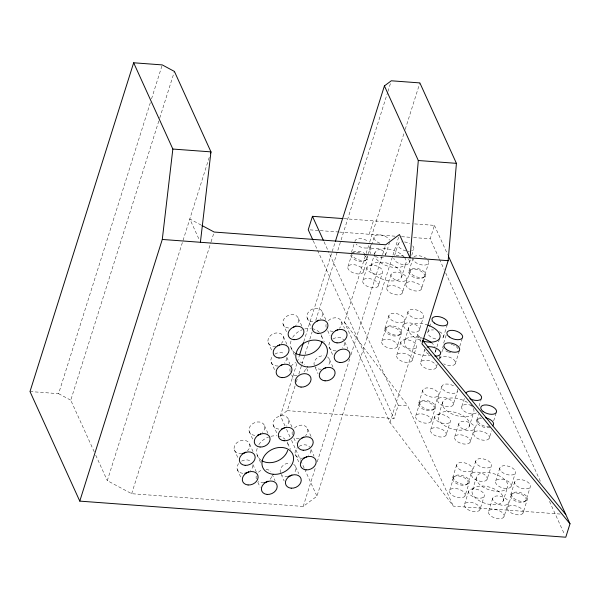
<?xml version="1.0" encoding="UTF-8"?>
<svg xmlns="http://www.w3.org/2000/svg" width="600" height="600" viewBox="0 0 600 600"><rect width="100%" height="100%" fill="white"/><g stroke="black" fill="none" stroke-linecap="round" stroke-linejoin="round"><path stroke-width="0.45" stroke-dasharray="3 2.25" d="M30 391.545L58.59 393.668L150.413 102.427M151.545 98.858L161.962 65.805M94.23 451.853L70.762 400.207L159.495 118.792M159.773 117.9L174.42 71.445M398.603 237.218L316.95 496.207L303.188 506.452L131.663 493.71L107.302 480.638L209.295 157.178M131.663 493.71L210.78 242.76M211.065 241.868L214.163 232.042M285.022 425.933L280.41 415.778L297.038 363.03M297.315 362.138L299.295 355.882M303.803 341.58L335.085 242.347M280.41 415.778L287.288 410.655L295.178 385.62M296.31 382.05L297.435 378.472M298.845 374.002L301.665 365.062M301.942 364.17L312.09 331.987M315.757 320.362L340.845 240.803M341.123 239.91L387.63 92.407M387.915 91.515L391.013 81.683M351.472 252.278L354.645 242.212M348 266.483L352.237 253.065M369.21 234.27L373.44 220.845M560.19 514.058L453.322 506.123L389.978 422.452L344.438 322.2L365.827 254.34M366.112 253.447L369.487 242.737M369.772 241.845L404.115 132.907M405.24 129.337L419.88 82.912M366.263 259.597L370.5 246.18M370.02 250.095L374.257 236.678M363.322 272.123A8.19 4.192 17.5 0 0 353.543 264.645A8.19 4.192 17.5 0 0 350.123 271.147A8.19 4.192 17.5 0 0 363.322 272.123L367.56 258.705M362.925 280.335L367.155 266.918M370.837 265.928L374.272 255.022M374.535 254.183L375.067 252.51M303.188 506.452L315.577 467.153M317.265 461.798L349.642 359.093M351.053 354.63L382.312 255.502M382.59 254.61L385.688 244.785M385.612 254.903L389.58 242.317M378.248 285.975A8.19 4.192 17.5 0 0 368.468 278.49A8.19 4.192 17.5 0 0 365.048 285A8.19 4.192 17.5 0 0 378.248 285.975L382.478 272.558A8.19 4.192 17.5 0 0 372.697 265.072A8.19 4.192 17.5 0 0 369.278 271.575A8.19 4.192 17.5 0 0 382.478 272.558M394.597 255.48L398.295 243.743M386.97 287.4L391.2 273.983M384.832 328.56L389.07 315.142M401.482 277.215A16.38 8.385 17.5 0 0 381.923 262.245A16.38 8.385 17.5 0 0 375.075 275.25A16.38 8.385 17.5 0 0 401.482 277.215L405.713 263.79M381.892 341.085L386.13 327.668M409.388 262.808L410.715 258.608M411.772 255.255L413.618 249.382M408.99 271.013L413.22 257.595M402.293 293.04A8.19 4.192 17.5 0 0 392.513 285.555A8.19 4.192 17.5 0 0 389.085 292.058A8.19 4.192 17.5 0 0 402.293 293.04L406.522 279.623A8.19 4.192 17.5 0 0 396.743 272.138A8.19 4.192 17.5 0 0 393.322 278.64A8.19 4.192 17.5 0 0 406.522 279.623M406.05 283.538L410.28 270.12M439.11 258.405L430.2 238.792L434.43 225.375L412.252 223.733M400.155 334.207A8.19 4.192 17.5 0 0 390.375 326.722A8.19 4.192 17.5 0 0 386.955 333.225A8.19 4.192 17.5 0 0 400.155 334.207L404.393 320.79A8.19 4.192 17.5 0 0 394.612 313.305A8.19 4.192 17.5 0 0 391.185 319.808A8.19 4.192 17.5 0 0 404.393 320.79M403.912 324.697L408.15 311.28M397.215 346.733A8.19 4.192 17.5 0 0 387.442 339.248A8.19 4.192 17.5 0 0 384.015 345.75A8.19 4.192 17.5 0 0 397.215 346.733L401.452 333.315A8.19 4.192 17.5 0 0 391.673 325.83A8.19 4.192 17.5 0 0 388.245 332.332A8.19 4.192 17.5 0 0 401.452 333.315M396.817 354.938L401.048 341.52M424.312 276.653A8.19 4.192 17.5 0 0 414.533 269.168A8.19 4.192 17.5 0 0 411.105 275.678A8.19 4.192 17.5 0 0 424.312 276.653L428.543 263.235M404.73 340.53L408.96 327.112A16.38 8.385 17.5 0 1 428.235 325.245M421.373 289.178A8.19 4.192 17.5 0 0 411.592 281.692A8.19 4.192 17.5 0 0 408.165 288.202A8.19 4.192 17.5 0 0 421.373 289.178L425.603 275.76A8.19 4.192 17.5 0 0 415.822 268.275A8.19 4.192 17.5 0 0 412.403 274.778A8.19 4.192 17.5 0 0 425.603 275.76M389.978 422.452L417.713 334.493L421.875 339.555M419.235 330.345A8.19 4.192 17.5 0 0 409.463 322.86A8.19 4.192 17.5 0 0 406.035 329.362A8.19 4.192 17.5 0 0 419.235 330.345L423.472 316.928A8.19 4.192 17.5 0 0 413.692 309.442A8.19 4.192 17.5 0 0 410.265 315.945A8.19 4.192 17.5 0 0 423.472 316.928M412.14 360.585A8.19 4.192 17.5 0 0 402.36 353.1A8.19 4.192 17.5 0 0 398.94 359.603A8.19 4.192 17.5 0 0 412.14 360.585L416.37 347.16A8.19 4.192 17.5 0 0 406.59 339.683A8.19 4.192 17.5 0 0 403.17 346.185A8.19 4.192 17.5 0 0 416.37 347.16M287.288 410.655L394.013 418.582L398.25 405.165L328.298 251.197M427.957 331.763L431.13 321.697M420.862 362.002L425.092 348.585M418.725 403.17L422.963 389.745M435.375 351.817L439.342 339.24M415.785 415.695L420.022 402.27M443.28 337.41L447.248 324.825M443.678 343.103L446.317 334.718M436.185 367.65A8.19 4.192 17.5 0 0 426.405 360.165A8.19 4.192 17.5 0 0 422.978 366.668A8.19 4.192 17.5 0 0 436.185 367.65L437.243 364.29M439.095 358.418L439.89 355.905M439.942 358.14L440.475 356.468M441.795 352.267L443.647 346.403M434.048 408.81A8.19 4.192 17.5 0 0 424.275 401.325A8.19 4.192 17.5 0 0 420.847 407.827A8.19 4.192 17.5 0 0 434.048 408.81L438.285 395.393A8.19 4.192 17.5 0 0 428.505 387.908A8.19 4.192 17.5 0 0 425.077 394.41A8.19 4.192 17.5 0 0 438.285 395.393M437.812 399.308L442.043 385.89M431.107 421.335A8.19 4.192 17.5 0 0 421.335 413.85A8.19 4.192 17.5 0 0 417.908 420.353A8.19 4.192 17.5 0 0 431.107 421.335L435.345 407.918A8.19 4.192 17.5 0 0 425.565 400.433A8.19 4.192 17.5 0 0 422.138 406.935A8.19 4.192 17.5 0 0 435.345 407.918M430.71 429.54L434.94 416.123M459.795 346.23L462.173 338.678M438.623 415.132L442.853 401.715M455.265 363.788L459.232 351.202M453.127 404.947A8.19 4.192 17.5 0 0 443.355 397.463A8.19 4.192 17.5 0 0 439.928 403.965A8.19 4.192 17.5 0 0 453.127 404.947L457.365 391.53M446.033 435.188A8.19 4.192 17.5 0 0 436.252 427.702A8.19 4.192 17.5 0 0 432.832 434.205A8.19 4.192 17.5 0 0 446.033 435.188L450.263 421.77A8.19 4.192 17.5 0 0 440.482 414.285A8.19 4.192 17.5 0 0 437.062 420.787A8.19 4.192 17.5 0 0 450.263 421.77M461.85 406.373L464.498 397.98M454.755 436.605L458.985 423.188M452.618 477.772L456.855 464.355M469.268 426.42A16.38 8.385 17.5 0 0 449.707 411.45A16.38 8.385 17.5 0 0 442.86 424.463A16.38 8.385 17.5 0 0 469.268 426.42L473.498 413.002M449.685 490.298L453.915 476.88M479.025 406.14L481.14 399.435M476.775 420.225L478.627 414.353M470.077 442.252A8.19 4.192 17.5 0 0 460.298 434.768A8.19 4.192 17.5 0 0 456.87 441.27A8.19 4.192 17.5 0 0 470.077 442.252L474.308 428.835A8.19 4.192 17.5 0 0 464.528 421.35A8.19 4.192 17.5 0 0 461.107 427.853A8.19 4.192 17.5 0 0 474.308 428.835M473.835 432.75L478.065 419.325M467.94 483.412A8.19 4.192 17.5 0 0 458.168 475.928A8.19 4.192 17.5 0 0 454.74 482.438A8.19 4.192 17.5 0 0 467.94 483.412L472.178 469.995A8.19 4.192 17.5 0 0 462.397 462.51A8.19 4.192 17.5 0 0 458.97 469.013A8.19 4.192 17.5 0 0 472.178 469.995M471.705 473.91L475.935 460.493M465 495.938A8.19 4.192 17.5 0 0 455.228 488.452A8.19 4.192 17.5 0 0 451.8 494.963A8.19 4.192 17.5 0 0 465 495.938L469.237 482.52A8.19 4.192 17.5 0 0 459.457 475.035A8.19 4.192 17.5 0 0 456.03 481.537A8.19 4.192 17.5 0 0 469.237 482.52M464.603 504.15L468.832 490.732M493.688 420.832L496.065 413.287M472.515 489.743L476.745 476.317L478.29 474.57A16.38 8.385 17.5 0 1 504.945 479.842A16.38 8.385 17.5 0 1 494.955 491.153A16.38 8.385 17.5 0 1 476.745 476.317M489.158 438.39A8.19 4.192 17.5 0 0 479.377 430.905A8.19 4.192 17.5 0 0 475.957 437.408A8.19 4.192 17.5 0 0 489.158 438.39L491.535 430.845M487.028 479.55A8.19 4.192 17.5 0 0 477.248 472.072A8.19 4.192 17.5 0 0 473.82 478.575A8.19 4.192 17.5 0 0 487.028 479.55L491.257 466.132A8.19 4.192 17.5 0 0 481.478 458.647A8.19 4.192 17.5 0 0 478.05 465.158A8.19 4.192 17.5 0 0 491.257 466.132M479.925 509.79A8.19 4.192 17.5 0 0 470.145 502.305A8.19 4.192 17.5 0 0 466.725 508.808A8.19 4.192 17.5 0 0 479.925 509.79L484.155 496.373A8.19 4.192 17.5 0 0 474.375 488.888A8.19 4.192 17.5 0 0 470.955 495.39A8.19 4.192 17.5 0 0 484.155 496.373M495.743 480.975L499.98 467.558M488.647 511.215L492.877 497.79M503.16 501.03A16.38 8.385 17.5 0 0 483.6 486.06A16.38 8.385 17.5 0 0 476.752 499.065A16.38 8.385 17.5 0 0 503.16 501.03L507.39 487.605M511.065 486.615A8.19 4.192 17.5 0 0 501.285 479.13A8.19 4.192 17.5 0 0 497.865 485.64A8.19 4.192 17.5 0 0 511.065 486.615L515.295 473.197A8.19 4.192 17.5 0 0 505.522 465.713A8.19 4.192 17.5 0 0 502.095 472.215A8.19 4.192 17.5 0 0 515.295 473.197M510.668 494.827L514.898 481.41M503.97 516.855A8.19 4.192 17.5 0 0 494.19 509.37A8.19 4.192 17.5 0 0 490.763 515.873A8.19 4.192 17.5 0 0 503.97 516.855L508.2 503.438A8.19 4.192 17.5 0 0 498.42 495.952A8.19 4.192 17.5 0 0 495 502.455A8.19 4.192 17.5 0 0 508.2 503.438M507.728 507.353L511.957 493.935M525.99 500.467A8.19 4.192 17.5 0 0 516.21 492.982A8.19 4.192 17.5 0 0 512.79 499.493A8.19 4.192 17.5 0 0 525.99 500.467L530.22 487.05A8.19 4.192 17.5 0 0 520.44 479.565A8.19 4.192 17.5 0 0 517.02 486.067A8.19 4.192 17.5 0 0 530.22 487.05M523.05 512.993A8.19 4.192 17.5 0 0 513.27 505.507A8.19 4.192 17.5 0 0 509.85 512.018A8.19 4.192 17.5 0 0 523.05 512.993L527.28 499.575A8.19 4.192 17.5 0 0 517.5 492.09A8.19 4.192 17.5 0 0 514.08 498.592A8.19 4.192 17.5 0 0 527.28 499.575M343.875 218.655L411.33 223.665M310.072 229.875L319.312 230.558M320.235 230.632L338.715 232.005M339.645 232.072L395.085 236.19M401.55 236.67L409.868 237.285M413.565 237.562L430.2 238.792M398.25 405.165L407.775 405.87L453.322 506.123M201.173 225.075L189.81 218.97L199.642 240.623M58.59 393.668L70.762 400.207M344.438 322.2L407.775 405.87M434.43 225.375L447.6 254.37M439.493 259.26L444.143 269.49M445.695 272.903L540.982 482.647M549.502 501.405L564.607 534.66M417.713 334.493L421.178 342.127M324.053 241.837L327.915 250.343M313.245 240.795L394.013 418.582M341.513 321.645L344.543 328.305M344.843 342.12L347.865 348.78M322.433 312.18L325.837 319.68M327.712 330.705L329.978 335.7M329.145 347.017L332.925 355.343M321.63 336.157L324.278 341.985M329.55 359.603L332.955 367.095M307.11 317.91L311.272 327.067M298.388 318.442L301.793 325.935M315.36 367.822L318.015 373.657M306.645 368.355L308.535 372.517M283.072 324.173L287.235 333.33M290.993 347.618L294.772 355.942M283.478 336.757L286.882 344.25M286.8 357.233L289.83 363.892M291.705 374.918L293.97 379.913M307.665 428.993L311.07 436.493M268.155 342.487L272.317 351.645M310.995 449.467L314.017 456.127M271.103 362.123L275.265 371.288M288.585 419.535L292.365 427.86M293.865 438.053L296.13 443.048M286.56 429.322L290.025 436.942M291.562 440.325L300.405 459.803M300.795 460.65L304.252 468.27M304.642 469.118L316.95 496.207M295.298 454.365L299.077 462.69M287.782 443.505L290.43 449.332M295.702 466.95L298.725 473.61M273.263 425.265L277.425 434.423M264.54 425.79L267.945 433.29M281.138 474.345L284.168 481.005M272.04 474.037L275.062 480.705M249.225 431.52L253.388 440.678M257.145 454.965L260.925 463.29M249.63 444.105L253.035 451.597M252.952 464.58L256.358 472.072M257.858 482.265L260.123 487.26M234.308 449.835L238.47 458.993M237.255 469.478L241.417 478.635M95.767 455.235L107.302 480.638M287.138 441.967A16.38 12.78 -24.4 0 1 288.285 446.857M261.173 460.29A16.38 12.78 -24.4 0 1 258.067 446.018M258.832 444.668A16.38 12.78 -24.4 0 1 268.5 437.048M270.952 436.305A16.38 12.78 -24.4 0 1 276.69 435.817M278.265 436.005A16.38 12.78 -24.4 0 1 285.097 439.283M271.627 476.64A8.19 6.39 -24.4 0 1 269.543 479.918M263.933 482.7A8.19 6.39 -24.4 0 1 258.36 481.597M256.343 478.935A8.19 6.39 -24.4 0 1 256.38 475.507M258.457 472.23A8.19 6.39 -24.4 0 1 262.02 469.98M266.115 469.365A8.19 6.39 -24.4 0 1 270.885 471.728M286.673 358.072A8.19 6.39 -24.4 0 1 284.31 363.105M278.01 365.97A8.19 6.39 -24.4 0 1 271.305 362.647A8.19 6.39 -24.4 0 1 273.218 355.418M274.868 354.112A8.19 6.39 -24.4 0 1 284.407 353.73M328.312 320.663A8.19 6.39 -24.4 0 1 339.502 318.983A8.19 6.39 -24.4 0 1 339.397 328.358M333.097 331.215A8.19 6.39 -24.4 0 1 328.215 330.038M326.197 327.375A8.19 6.39 -24.4 0 1 326.235 323.94M254.767 435.368A8.19 6.39 -24.4 0 1 249.743 426.938A8.19 6.39 -24.4 0 1 261.48 422.543A8.19 6.39 -24.4 0 1 262.425 432.502M305.475 369.293A8.19 6.39 -24.4 0 1 303.39 372.57M297.09 375.428A8.19 6.39 -24.4 0 1 292.207 374.25M290.19 371.587A8.19 6.39 -24.4 0 1 290.228 368.16M291.03 366.442A8.19 6.39 -24.4 0 1 295.868 362.632M299.962 362.01A8.19 6.39 -24.4 0 1 304.733 364.38M310.868 450.308A8.19 6.39 -24.4 0 1 308.498 455.347M302.888 458.13A8.19 6.39 -24.4 0 1 295.62 455.138A8.19 6.39 -24.4 0 1 297.413 447.653M299.062 446.355A8.19 6.39 -24.4 0 1 309.84 447.158M320.985 334.612A16.38 12.78 -24.4 0 1 322.132 339.502M295.02 352.942A16.38 12.78 -24.4 0 1 291.06 340.755M292.68 337.32A16.38 12.78 -24.4 0 1 302.347 329.7M304.8 328.95A16.38 12.78 -24.4 0 1 310.538 328.47M312.112 328.657A16.38 12.78 -24.4 0 1 319.545 332.543M288.615 328.013A8.19 6.39 -24.4 0 1 283.493 319.77A8.19 6.39 -24.4 0 1 294.945 315.045A8.19 6.39 -24.4 0 1 296.745 324.66M296.272 325.155A8.19 6.39 -24.4 0 1 294.623 326.452M312.66 321.757A8.19 6.39 -24.4 0 1 307.635 313.327A8.19 6.39 -24.4 0 1 319.365 308.94A8.19 6.39 -24.4 0 1 320.317 318.892M327.532 356.933A8.19 6.39 -24.4 0 1 327.9 365.812M321.127 369.173A8.19 6.39 -24.4 0 1 315 366.81M314.228 365.325A8.19 6.39 -24.4 0 1 324.007 355.755M344.715 342.96A8.19 6.39 -24.4 0 1 342.345 347.993M336.045 350.858A8.19 6.39 -24.4 0 1 329.468 347.782A8.19 6.39 -24.4 0 1 330.788 340.8M332.91 339.007A8.19 6.39 -24.4 0 1 343.688 339.803M252.825 465.42A8.19 6.39 -24.4 0 1 250.462 470.452M242.805 473.317A8.19 6.39 -24.4 0 1 239.37 462.765M241.635 461.107A8.19 6.39 -24.4 0 1 250.56 461.085M293.685 464.287A8.19 6.39 -24.4 0 1 294.053 473.16M287.97 476.438A8.19 6.39 -24.4 0 1 282.397 475.342M280.38 472.68A8.19 6.39 -24.4 0 1 290.16 463.103M275.745 346.245A8.19 6.39 -24.4 0 1 268.192 339.053A8.19 6.39 -24.4 0 1 279.832 333.285A8.19 6.39 -24.4 0 1 281.362 343.462M294.465 428.018A8.19 6.39 -24.4 0 1 305.655 426.33A8.19 6.39 -24.4 0 1 305.55 435.705M299.25 438.562A8.19 6.39 -24.4 0 1 294.368 437.385M292.35 434.722A8.19 6.39 -24.4 0 1 292.388 431.295M278.812 429.105A8.19 6.39 -24.4 0 1 273.788 420.675A8.19 6.39 -24.4 0 1 285.517 416.287A8.19 6.39 -24.4 0 1 286.47 426.24M241.897 453.6A8.19 6.39 -24.4 0 1 234.345 446.408A8.19 6.39 -24.4 0 1 245.985 440.64A8.19 6.39 -24.4 0 1 247.515 450.817M439.695 359.212A8.19 4.192 17.5 0 1 448.905 356.978A8.19 4.192 17.5 0 1 455.062 364.103A8.19 4.192 17.5 0 1 443.715 363.862M404.513 257.438A16.38 8.385 17.5 0 1 394.125 267.435A16.38 8.385 17.5 0 1 374.565 254.64M374.61 253.897A16.38 8.385 17.5 0 1 386.317 248.835A16.38 8.385 17.5 0 1 403.47 256.23M490.08 427.365A8.19 4.192 17.5 0 1 477.803 423.908A8.19 4.192 17.5 0 1 481.665 418.35M383.332 257.243A8.19 4.192 17.5 0 1 375.705 256.673M370.868 253.575A8.19 4.192 17.5 0 1 376.582 248.37A8.19 4.192 17.5 0 1 385.342 255.743M379.935 243.255A8.19 4.192 17.5 0 1 376.267 235.178A8.19 4.192 17.5 0 1 389.543 240.067M457.327 389.272A8.19 4.192 17.5 0 1 449.085 392.895A8.19 4.192 17.5 0 1 442.5 385.275A8.19 4.192 17.5 0 1 455.243 386.865M435.877 349.68A16.38 8.385 17.5 0 1 433.83 353.565M431.34 354.817A16.38 8.385 17.5 0 1 404.805 345.045A16.38 8.385 17.5 0 1 424.005 338.663M431.138 342.495A16.38 8.385 17.5 0 1 434.993 346.695M439.515 331.688A8.19 4.192 17.5 0 1 441.27 338.91M435.697 338.947A8.19 4.192 17.5 0 1 427.785 333.42A8.19 4.192 17.5 0 1 433.5 329.925M408.548 259.32A8.19 4.192 17.5 0 1 403.845 264.645A8.19 4.192 17.5 0 1 393.817 258.225M396.082 255.66A8.19 4.192 17.5 0 1 405.623 257.085M412.778 245.903A8.19 4.192 17.5 0 1 411.607 250.882M409.373 251.25A8.19 4.192 17.5 0 1 408.075 251.228M406.035 250.92A8.19 4.192 17.5 0 1 398.332 246A8.19 4.192 17.5 0 1 401.94 241.913M404.513 241.965A8.19 4.192 17.5 0 1 409.853 243.667M473.423 408.495A16.38 8.385 17.5 0 1 456.938 415.732A16.38 8.385 17.5 0 1 443.768 400.5A16.38 8.385 17.5 0 1 469.26 403.68M470.64 404.835A16.38 8.385 17.5 0 1 473.115 407.88M364.147 254.94A8.19 4.192 17.5 0 1 361.702 261.472A8.19 4.192 17.5 0 1 350.692 255.022M351.712 253.08A8.19 4.192 17.5 0 1 359.91 252.795M370.748 245.115A8.19 4.192 17.5 0 1 364.95 248.025A8.19 4.192 17.5 0 1 356.017 244.02M354.923 241.605A8.19 4.192 17.5 0 1 359.737 238.665A8.19 4.192 17.5 0 1 368.377 241.522M420.33 340.267A16.38 8.385 17.5 0 1 408.96 327.112M366.712 255.225A8.19 4.192 17.5 0 1 362.993 260.58A8.19 4.192 17.5 0 1 352.275 255.322M353.01 252.188A8.19 4.192 17.5 0 1 364.928 253.673M427.695 259.755A8.19 4.192 17.5 0 1 423 265.08A8.19 4.192 17.5 0 1 412.972 258.66M413.993 256.718A8.19 4.192 17.5 0 1 426.428 258.577M450.615 352.793A8.19 4.192 17.5 0 1 449.243 352.425M448.567 352.192A8.19 4.192 17.5 0 1 444.998 350.28M443.73 349.095A8.19 4.192 17.5 0 1 442.635 346.688M451.162 344.25A8.19 4.192 17.5 0 1 452.52 344.685M453.18 344.94A8.19 4.192 17.5 0 1 454.44 345.54M456.09 346.597A8.19 4.192 17.5 0 1 458.168 349.005M489.75 426.803A8.19 4.192 17.5 0 1 478.912 422.812A8.19 4.192 17.5 0 1 481.71 417.502M476.4 412.89A8.19 4.192 17.5 0 1 466.237 412.403A8.19 4.192 17.5 0 1 462.053 406.05A8.19 4.192 17.5 0 1 471.487 405.435M428.865 354.3A8.19 4.192 17.5 0 1 424.845 349.65"/><path stroke-width="0.9" d="M200.4 242.288L210.96 151.875L174.42 71.445L162.248 64.905L133.657 62.782L30 391.545L79.778 501.12L565.77 537.217L570 523.793L421.95 343.822L448.162 260.685L456.42 163.343L419.88 82.912L391.298 80.79L384.412 85.905L418.305 160.515L410.04 257.858L399.45 234.54L385.688 244.785L214.163 232.042L201.983 225.51M79.778 501.12L162.285 239.452L172.845 149.047L133.657 62.782M210.405 153.645L210.96 151.875L172.845 149.047M342.952 218.58L312.457 216.315L308.228 229.74L312.862 239.947M299.572 354.983L303.517 342.472M335.37 241.455L384.412 85.905M418.305 160.515L456.42 163.343M162.285 239.452L448.162 260.685M422.467 340.282L565.763 514.47M448.38 256.08L570 523.793M312.457 216.315L323.272 240.135M337.748 329.655A8.19 6.39 -24.4 0 1 335.835 330.6M287.707 450.368A16.38 12.78 -24.4 0 1 261.923 460.77M306.847 456.645A8.19 6.39 -24.4 0 1 303.57 458.002M318.668 320.19A8.19 6.39 -24.4 0 1 316.755 321.142M282.66 364.403A8.19 6.39 -24.4 0 1 280.748 365.355M303.9 437.002A8.19 6.39 -24.4 0 1 301.987 437.955M245.865 452.115A8.19 6.39 -24.4 0 1 242.587 453.472M291.938 474.96A8.19 6.39 -24.4 0 1 288.66 476.31M267.892 481.215A8.19 6.39 -24.4 0 1 264.615 482.572M260.775 433.8A8.19 6.39 -24.4 0 1 257.505 435.158M325.785 367.605A8.19 6.39 -24.4 0 1 323.865 368.558M248.812 471.757A8.19 6.39 -24.4 0 1 244.845 473.235M321.975 341.257A16.38 12.78 -24.4 0 1 311.752 353.452A16.38 12.78 -24.4 0 1 295.77 353.415M284.82 427.545A8.19 6.39 -24.4 0 1 281.543 428.895M428.235 325.245A16.38 8.385 17.5 0 1 439.868 337.793A16.38 8.385 17.5 0 1 422.775 341.055M485.655 417.795A8.19 4.192 17.5 0 1 492.615 425.85M424.005 338.663A16.38 8.385 17.5 0 1 431.138 342.495M466.08 392.947A8.19 4.192 17.5 0 1 476.385 392.28A8.19 4.192 17.5 0 1 480.945 399.202A8.19 4.192 17.5 0 1 469.853 398.67M427.11 347.085A8.19 4.192 17.5 0 1 439.567 350.745A8.19 4.192 17.5 0 1 434.873 356.07M279.712 344.767A8.19 6.39 -24.4 0 1 277.793 345.712M294.623 326.452A8.19 6.39 -24.4 0 1 293.37 327.127M273.525 474.308A16.38 12.78 -24.4 0 0 293.077 455.16A16.38 12.78 -24.4 0 0 266.67 453.202A16.38 12.78 -24.4 0 0 273.525 474.308M267.18 494.438A8.19 6.39 -24.4 0 0 276.952 484.868A8.19 6.39 -24.4 0 0 263.752 483.885A8.19 6.39 -24.4 0 0 267.18 494.438M281.947 377.625A8.19 6.39 -24.4 0 0 291.72 368.055A8.19 6.39 -24.4 0 0 278.513 367.072A8.19 6.39 -24.4 0 0 281.947 377.625M337.035 342.877A8.19 6.39 -24.4 0 0 346.808 333.3A8.19 6.39 -24.4 0 0 333.608 332.325A8.19 6.39 -24.4 0 0 337.035 342.877M301.028 387.09A8.19 6.39 -24.4 0 0 310.8 377.513A8.19 6.39 -24.4 0 0 297.6 376.538A8.19 6.39 -24.4 0 0 301.028 387.09M306.135 469.868A8.19 6.39 -24.4 0 0 315.915 460.29A8.19 6.39 -24.4 0 0 302.707 459.315A8.19 6.39 -24.4 0 0 306.135 469.868M293.91 339.675A8.19 6.39 -24.4 0 0 303.69 330.097A8.19 6.39 -24.4 0 0 290.483 329.123A8.19 6.39 -24.4 0 0 293.91 339.675M317.955 333.413A8.19 6.39 -24.4 0 0 327.728 323.843A8.19 6.39 -24.4 0 0 314.52 322.86A8.19 6.39 -24.4 0 0 317.955 333.413M307.373 366.96A16.38 12.78 -24.4 0 0 326.925 347.812A16.38 12.78 -24.4 0 0 300.517 345.855A16.38 12.78 -24.4 0 0 307.373 366.96M260.062 447.022A8.19 6.39 -24.4 0 0 269.843 437.452A8.19 6.39 -24.4 0 0 256.635 436.47A8.19 6.39 -24.4 0 0 260.062 447.022M325.072 380.827A8.19 6.39 -24.4 0 0 334.845 371.257A8.19 6.39 -24.4 0 0 321.638 370.275A8.19 6.39 -24.4 0 0 325.072 380.827M248.1 484.98A8.19 6.39 -24.4 0 0 257.873 475.403A8.19 6.39 -24.4 0 0 244.665 474.42A8.19 6.39 -24.4 0 0 248.1 484.98M291.225 488.183A8.19 6.39 -24.4 0 0 300.998 478.605A8.19 6.39 -24.4 0 0 287.79 477.623A8.19 6.39 -24.4 0 0 291.225 488.183M339.983 362.52A8.19 6.39 -24.4 0 0 349.763 352.942A8.19 6.39 -24.4 0 0 336.555 351.96A8.19 6.39 -24.4 0 0 339.983 362.52M279 357.99A8.19 6.39 -24.4 0 0 288.772 348.413A8.19 6.39 -24.4 0 0 275.565 347.43A8.19 6.39 -24.4 0 0 279 357.99M303.188 450.225A8.19 6.39 -24.4 0 0 312.96 440.655A8.19 6.39 -24.4 0 0 299.76 439.673A8.19 6.39 -24.4 0 0 303.188 450.225M245.153 465.338A8.19 6.39 -24.4 0 0 254.925 455.76A8.19 6.39 -24.4 0 0 241.718 454.785A8.19 6.39 -24.4 0 0 245.153 465.338M284.108 440.768A8.19 6.39 -24.4 0 0 293.88 431.19A8.19 6.39 -24.4 0 0 280.673 430.207A8.19 6.39 -24.4 0 0 284.108 440.768M446.295 349.388A8.19 4.192 17.5 0 0 459.495 350.37A8.19 4.192 17.5 0 0 449.715 342.885A8.19 4.192 17.5 0 0 446.295 349.388M434.31 323.01A8.19 4.192 17.5 0 0 447.51 323.993A8.19 4.192 17.5 0 0 437.737 316.507A8.19 4.192 17.5 0 0 434.31 323.01M483.127 411.465A8.19 4.192 17.5 0 0 496.327 412.447A8.19 4.192 17.5 0 0 486.548 404.963A8.19 4.192 17.5 0 0 483.127 411.465M449.235 336.862A8.19 4.192 17.5 0 0 462.435 337.845A8.19 4.192 17.5 0 0 452.655 330.36A8.19 4.192 17.5 0 0 449.235 336.862"/></g></svg>
